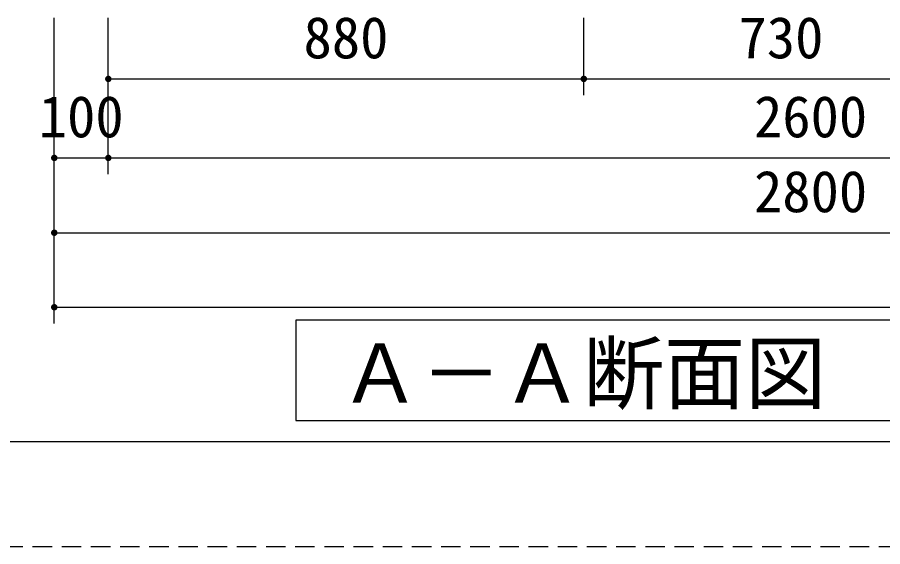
# Model space of a CAD drawing. Units: millimetres, scale not verified. Extents: x -8910 to 8910, y -6308 to 6308.
# Drawn here: x -6142 to -4541, y -5252 to -4271 of the extents above; entities that cross this region are included whole.
import ezdxf
from ezdxf.enums import TextEntityAlignment as Align

# ---------------------------------------------------------------- set-up
doc = ezdxf.new("R2010")
doc.units = ezdxf.units.MM
doc.header["$LTSCALE"] = 30
doc.linetypes.add('DASHED1', pattern=[1.8, 1.2, -0.6])
for name, color, linetype, lineweight in [('0-0_機器', 2, 'Continuous', 25), ('0-1_製作', 5, 'Continuous', 25), ('1-1_Axis_waku', 7, 'Continuous', 25)]:
    doc.layers.add(name, color=color, linetype=linetype, lineweight=lineweight)
doc.styles.add('ＭＳ ゴシック', font='')
doc.styles.get('ＭＳ ゴシック').set_extended_font_data('MS Gothic')

msp = doc.modelspace()

# ---------------------------------------------------------------- linework, layer by layer
at = {"layer": '0-0_機器'}
for p, q in [((-5973.85, -4385.02), (-5093.85, -4385.02)), ((-5093.85, -4385.02), (-4363.85, -4385.02)), ((-6073.85, -4531.35), (-5973.85, -4531.35)), ((-5973.85, -4531.35), (-3373.85, -4531.35)), ((-6073.85, -4838), (-6073.85, -4670)), ((-6073.85, -4670), (-3273.85, -4670)), ((-6073.85, -4808), (-2593.82, -4808))]:
    msp.add_line(p, q, dxfattribs=at)
at = {"layer": '0-0_機器', "color": 3}
msp.add_lwpolyline([(-3597.42, -5018.01), (-3597.42, -4831.7), (-5626.75, -4831.7), (-5626.75, -5018.01)], close=True, dxfattribs=at)
at = {"layer": '0-1_製作', "color": 2}
for p, q in [((-6073.85, -4561.35), (-6073.85, -4271.84)), ((-5973.85, -4415.02), (-5973.85, -4271.84)), ((-5973.85, -4561.35), (-5973.85, -4271.84)), ((-5093.85, -4415.02), (-5093.85, -4271.84)), ((-6073.85, -4700), (-6073.85, -4531.35))]:
    msp.add_line(p, q, dxfattribs=at)
at = {"layer": '0-1_製作'}
for points in [[(-5979.83, -4384.65), (-5973.85, -4385.02), (-5979.85, -4385.02)], [(-5979.85, -4385.02), (-5975.7, -4390.73), (-5979.8, -4385.77)], [(-5979.85, -4385.02), (-5974.97, -4390.92), (-5975.7, -4390.73)], [(-5973.85, -4385.02), (-5974.97, -4390.92), (-5979.85, -4385.02)], [(-5979.74, -4383.9), (-5973.85, -4385.02), (-5979.83, -4384.65)], [(-5979.8, -4385.77), (-5976.4, -4390.45), (-5979.66, -4386.51)], [(-5979.8, -4385.77), (-5975.7, -4390.73), (-5976.4, -4390.45)], [(-5979.55, -4383.17), (-5973.85, -4385.02), (-5979.74, -4383.9)], [(-5979.66, -4386.51), (-5977.06, -4390.09), (-5979.43, -4387.23)], [(-5979.66, -4386.51), (-5976.4, -4390.45), (-5977.06, -4390.09)], [(-5979.28, -4382.47), (-5973.85, -4385.02), (-5979.55, -4383.17)], [(-5979.43, -4387.23), (-5977.67, -4389.65), (-5979.1, -4387.91)], [(-5979.43, -4387.23), (-5977.06, -4390.09), (-5977.67, -4389.65)], [(-5978.91, -4381.81), (-5973.85, -4385.02), (-5979.28, -4382.47)], [(-5979.1, -4387.91), (-5978.22, -4389.13), (-5978.7, -4388.55)], [(-5979.1, -4387.91), (-5977.67, -4389.65), (-5978.22, -4389.13)], [(-5978.47, -4381.2), (-5973.85, -4385.02), (-5978.91, -4381.81)], [(-5977.95, -4380.65), (-5973.85, -4385.02), (-5978.47, -4381.2)], [(-5977.37, -4380.17), (-5973.85, -4385.02), (-5977.95, -4380.65)], [(-5977.37, -4380.17), (-5973.85, -4379.02), (-5973.85, -4385.02)], [(-5976.74, -4379.76), (-5973.85, -4379.02), (-5977.37, -4380.17)], [(-5976.06, -4379.44), (-5973.85, -4379.02), (-5976.74, -4379.76)], [(-5975.34, -4379.21), (-5973.85, -4379.02), (-5976.06, -4379.44)], [(-5974.6, -4379.07), (-5973.85, -4379.02), (-5975.34, -4379.21)], [(-5973.85, -4385.02), (-5974.22, -4391.01), (-5974.97, -4390.92)], [(-5973.85, -4385.02), (-5973.85, -4391.02), (-5974.22, -4391.01)], [(-5973.85, -4379.02), (-5967.85, -4385.02), (-5973.85, -4385.02)], [(-5973.47, -4379.03), (-5967.85, -4385.02), (-5973.85, -4379.02)], [(-5973.85, -4385.02), (-5973.09, -4390.97), (-5973.85, -4391.02)], [(-5973.85, -4385.02), (-5972.35, -4390.83), (-5973.09, -4390.97)], [(-5973.85, -4385.02), (-5971.64, -4390.6), (-5972.35, -4390.83)], [(-5973.85, -4385.02), (-5970.96, -4390.28), (-5971.64, -4390.6)], [(-5973.85, -4385.02), (-5970.32, -4389.88), (-5970.96, -4390.28)], [(-5973.85, -4385.02), (-5969.74, -4389.4), (-5970.32, -4389.88)], [(-5967.85, -4385.02), (-5969.74, -4389.4), (-5973.85, -4385.02)], [(-5972.72, -4379.13), (-5967.85, -4385.02), (-5973.47, -4379.03)], [(-5971.99, -4379.32), (-5967.85, -4385.02), (-5972.72, -4379.13)], [(-5971.99, -4379.32), (-5967.89, -4384.27), (-5967.85, -4385.02)], [(-5971.29, -4379.59), (-5967.89, -4384.27), (-5971.99, -4379.32)], [(-5971.29, -4379.59), (-5968.04, -4383.53), (-5967.89, -4384.27)], [(-5970.63, -4379.96), (-5968.04, -4383.53), (-5971.29, -4379.59)], [(-5970.63, -4379.96), (-5968.27, -4382.81), (-5968.04, -4383.53)], [(-5970.02, -4380.4), (-5968.27, -4382.81), (-5970.63, -4379.96)], [(-5970.02, -4380.4), (-5968.59, -4382.13), (-5968.27, -4382.81)], [(-5969.47, -4380.91), (-5968.59, -4382.13), (-5970.02, -4380.4)], [(-5967.85, -4385.02), (-5969.22, -4388.85), (-5969.74, -4389.4)], [(-5969.47, -4380.91), (-5968.99, -4381.5), (-5968.59, -4382.13)], [(-5967.85, -4385.02), (-5968.78, -4388.24), (-5969.22, -4388.85)], [(-5967.85, -4385.02), (-5968.42, -4387.58), (-5968.78, -4388.24)], [(-5967.85, -4385.02), (-5968.14, -4386.88), (-5968.42, -4387.58)], [(-5967.85, -4385.02), (-5967.95, -4386.15), (-5968.14, -4386.88)], [(-5967.85, -4385.02), (-5967.86, -4385.4), (-5967.95, -4386.15)], [(-5099.84, -4384.65), (-5093.85, -4385.02), (-5099.85, -4385.02)], [(-5099.85, -4385.02), (-5094.97, -4390.92), (-5099.8, -4385.77)], [(-5099.85, -4385.02), (-5094.22, -4391.01), (-5094.97, -4390.92)], [(-5093.85, -4385.02), (-5094.22, -4391.01), (-5099.85, -4385.02)], [(-5099.74, -4383.9), (-5093.85, -4385.02), (-5099.84, -4384.65)], [(-5099.8, -4385.77), (-5095.7, -4390.73), (-5099.66, -4386.51)], [(-5099.8, -4385.77), (-5094.97, -4390.92), (-5095.7, -4390.73)], [(-5099.55, -4383.17), (-5093.85, -4385.02), (-5099.74, -4383.9)], [(-5099.66, -4386.51), (-5096.4, -4390.45), (-5099.43, -4387.23)], [(-5099.66, -4386.51), (-5095.7, -4390.73), (-5096.4, -4390.45)], [(-5099.28, -4382.47), (-5093.85, -4385.02), (-5099.55, -4383.17)], [(-5099.43, -4387.23), (-5097.06, -4390.09), (-5099.11, -4387.91)], [(-5099.43, -4387.23), (-5096.4, -4390.45), (-5097.06, -4390.09)], [(-5098.91, -4381.81), (-5093.85, -4385.02), (-5099.28, -4382.47)], [(-5099.11, -4387.91), (-5097.67, -4389.65), (-5098.7, -4388.55)], [(-5099.11, -4387.91), (-5097.06, -4390.09), (-5097.67, -4389.65)], [(-5098.47, -4381.2), (-5093.85, -4385.02), (-5098.91, -4381.81)], [(-5097.95, -4380.65), (-5093.85, -4385.02), (-5098.47, -4381.2)], [(-5097.37, -4380.17), (-5093.85, -4385.02), (-5097.95, -4380.65)], [(-5097.37, -4380.17), (-5093.85, -4379.02), (-5093.85, -4385.02)], [(-5096.74, -4379.76), (-5093.85, -4379.02), (-5097.37, -4380.17)], [(-5096.06, -4379.44), (-5093.85, -4379.02), (-5096.74, -4379.76)], [(-5095.34, -4379.21), (-5093.85, -4379.02), (-5096.06, -4379.44)], [(-5094.6, -4379.07), (-5093.85, -4379.02), (-5095.34, -4379.21)], [(-5093.85, -4385.02), (-5093.85, -4391.02), (-5094.22, -4391.01)], [(-5093.85, -4379.02), (-5087.85, -4385.02), (-5093.85, -4385.02)], [(-5093.47, -4379.03), (-5087.85, -4385.02), (-5093.85, -4379.02)], [(-5093.85, -4385.02), (-5093.1, -4390.97), (-5093.85, -4391.02)], [(-5093.85, -4385.02), (-5092.36, -4390.83), (-5093.1, -4390.97)], [(-5093.85, -4385.02), (-5091.64, -4390.6), (-5092.36, -4390.83)], [(-5093.85, -4385.02), (-5090.96, -4390.28), (-5091.64, -4390.6)], [(-5093.85, -4385.02), (-5090.32, -4389.88), (-5090.96, -4390.28)], [(-5093.85, -4385.02), (-5089.74, -4389.4), (-5090.32, -4389.88)], [(-5087.85, -4385.02), (-5089.74, -4389.4), (-5093.85, -4385.02)], [(-5092.72, -4379.13), (-5087.85, -4385.02), (-5093.47, -4379.03)], [(-5092.72, -4379.13), (-5087.89, -4384.27), (-5087.85, -4385.02)], [(-5091.99, -4379.32), (-5087.89, -4384.27), (-5092.72, -4379.13)], [(-5091.99, -4379.32), (-5088.04, -4383.53), (-5087.89, -4384.27)], [(-5091.29, -4379.59), (-5088.04, -4383.53), (-5091.99, -4379.32)], [(-5091.29, -4379.59), (-5088.27, -4382.81), (-5088.04, -4383.53)], [(-5090.63, -4379.96), (-5088.27, -4382.81), (-5091.29, -4379.59)], [(-5090.63, -4379.96), (-5088.59, -4382.13), (-5088.27, -4382.81)], [(-5090.02, -4380.4), (-5088.59, -4382.13), (-5090.63, -4379.96)], [(-5090.02, -4380.4), (-5088.99, -4381.5), (-5088.59, -4382.13)], [(-5089.47, -4380.91), (-5088.99, -4381.5), (-5090.02, -4380.4)], [(-5087.85, -4385.02), (-5089.22, -4388.85), (-5089.74, -4389.4)], [(-5087.85, -4385.02), (-5088.78, -4388.24), (-5089.22, -4388.85)], [(-5087.85, -4385.02), (-5088.42, -4387.58), (-5088.78, -4388.24)], [(-5087.85, -4385.02), (-5088.14, -4386.88), (-5088.42, -4387.58)], [(-5087.85, -4385.02), (-5087.95, -4386.15), (-5088.14, -4386.88)], [(-5087.85, -4385.02), (-5087.86, -4385.4), (-5087.95, -4386.15)], [(-5098.7, -4388.55), (-5097.67, -4389.65), (-5098.22, -4389.13)], [(-6079.84, -4530.97), (-6073.85, -4531.35), (-6079.85, -4531.35)], [(-6079.85, -4531.35), (-6075.7, -4537.05), (-6079.8, -4532.1)], [(-6079.85, -4531.35), (-6074.97, -4537.24), (-6075.7, -4537.05)], [(-6073.85, -4531.35), (-6074.97, -4537.24), (-6079.85, -4531.35)], [(-6079.74, -4530.22), (-6073.85, -4531.35), (-6079.84, -4530.97)], [(-6079.8, -4532.1), (-6076.4, -4536.78), (-6079.66, -4532.84)], [(-6079.8, -4532.1), (-6075.7, -4537.05), (-6076.4, -4536.78)], [(-6079.55, -4529.49), (-6073.85, -4531.35), (-6079.74, -4530.22)], [(-6079.28, -4528.79), (-6073.85, -4531.35), (-6079.55, -4529.49)], [(-6078.91, -4528.13), (-6073.85, -4531.35), (-6079.28, -4528.79)], [(-6078.47, -4527.52), (-6073.85, -4531.35), (-6078.91, -4528.13)], [(-6077.96, -4526.97), (-6073.85, -4531.35), (-6078.47, -4527.52)], [(-6077.38, -4526.49), (-6073.85, -4531.35), (-6077.96, -4526.97)], [(-6077.38, -4526.49), (-6073.85, -4525.35), (-6073.85, -4531.35)], [(-6076.74, -4526.09), (-6073.85, -4525.35), (-6077.38, -4526.49)], [(-6076.06, -4525.77), (-6073.85, -4525.35), (-6076.74, -4526.09)], [(-6075.34, -4525.54), (-6073.85, -4525.35), (-6076.06, -4525.77)], [(-6074.6, -4525.39), (-6073.85, -4525.35), (-6075.34, -4525.54)], [(-6073.85, -4531.35), (-6074.23, -4537.33), (-6074.97, -4537.24)], [(-6073.85, -4531.35), (-6073.85, -4537.35), (-6074.23, -4537.33)], [(-6073.85, -4525.35), (-6067.85, -4531.35), (-6073.85, -4531.35)], [(-6073.47, -4525.36), (-6067.85, -4531.35), (-6073.85, -4525.35)], [(-6073.85, -4531.35), (-6073.1, -4537.3), (-6073.85, -4537.35)], [(-6073.85, -4531.35), (-6072.36, -4537.16), (-6073.1, -4537.3)], [(-6073.85, -4531.35), (-6071.64, -4536.93), (-6072.36, -4537.16)], [(-6073.85, -4531.35), (-6070.96, -4536.6), (-6071.64, -4536.93)], [(-6073.85, -4531.35), (-6070.32, -4536.2), (-6070.96, -4536.6)], [(-6073.85, -4531.35), (-6069.74, -4535.72), (-6070.32, -4536.2)], [(-6067.85, -4531.35), (-6069.74, -4535.72), (-6073.85, -4531.35)], [(-6072.72, -4525.45), (-6067.85, -4531.35), (-6073.47, -4525.36)], [(-6071.99, -4525.64), (-6067.85, -4531.35), (-6072.72, -4525.45)], [(-6071.99, -4525.64), (-6067.9, -4530.59), (-6067.85, -4531.35)], [(-6071.29, -4525.92), (-6067.9, -4530.59), (-6071.99, -4525.64)], [(-6071.29, -4525.92), (-6068.04, -4529.85), (-6067.9, -4530.59)], [(-6070.63, -4526.28), (-6068.04, -4529.85), (-6071.29, -4525.92)], [(-6070.63, -4526.28), (-6068.27, -4529.14), (-6068.04, -4529.85)], [(-6070.02, -4526.72), (-6068.27, -4529.14), (-6070.63, -4526.28)], [(-6070.02, -4526.72), (-6068.59, -4528.46), (-6068.27, -4529.14)], [(-6069.47, -4527.24), (-6068.59, -4528.46), (-6070.02, -4526.72)], [(-6067.85, -4531.35), (-6069.23, -4535.17), (-6069.74, -4535.72)], [(-6069.47, -4527.24), (-6068.99, -4527.82), (-6068.59, -4528.46)], [(-6067.85, -4531.35), (-6068.78, -4534.56), (-6069.23, -4535.17)], [(-6067.85, -4531.35), (-6068.42, -4533.9), (-6068.78, -4534.56)], [(-6067.85, -4531.35), (-6068.14, -4533.2), (-6068.42, -4533.9)], [(-6067.85, -4531.35), (-6067.95, -4532.47), (-6068.14, -4533.2)], [(-6067.85, -4531.35), (-6067.86, -4531.72), (-6067.95, -4532.47)], [(-5979.83, -4530.97), (-5973.85, -4531.35), (-5979.85, -4531.35)], [(-5979.85, -4531.35), (-5975.7, -4537.05), (-5979.8, -4532.1)], [(-5979.85, -4531.35), (-5974.97, -4537.24), (-5975.7, -4537.05)], [(-5973.85, -4531.35), (-5974.97, -4537.24), (-5979.85, -4531.35)], [(-5979.74, -4530.22), (-5973.85, -4531.35), (-5979.83, -4530.97)], [(-5979.8, -4532.1), (-5976.4, -4536.78), (-5979.66, -4532.84)], [(-5979.8, -4532.1), (-5975.7, -4537.05), (-5976.4, -4536.78)], [(-5979.55, -4529.49), (-5973.85, -4531.35), (-5979.74, -4530.22)], [(-5979.28, -4528.79), (-5973.85, -4531.35), (-5979.55, -4529.49)], [(-5978.91, -4528.13), (-5973.85, -4531.35), (-5979.28, -4528.79)], [(-5978.47, -4527.52), (-5973.85, -4531.35), (-5978.91, -4528.13)], [(-5977.95, -4526.97), (-5973.85, -4531.35), (-5978.47, -4527.52)], [(-5977.37, -4526.49), (-5973.85, -4531.35), (-5977.95, -4526.97)], [(-5977.37, -4526.49), (-5973.85, -4525.35), (-5973.85, -4531.35)], [(-5976.74, -4526.09), (-5973.85, -4525.35), (-5977.37, -4526.49)], [(-5976.06, -4525.77), (-5973.85, -4525.35), (-5976.74, -4526.09)], [(-5975.34, -4525.54), (-5973.85, -4525.35), (-5976.06, -4525.77)], [(-5974.6, -4525.39), (-5973.85, -4525.35), (-5975.34, -4525.54)], [(-5973.85, -4531.35), (-5974.22, -4537.33), (-5974.97, -4537.24)], [(-5973.85, -4531.35), (-5973.85, -4537.35), (-5974.22, -4537.33)], [(-5973.85, -4525.35), (-5967.85, -4531.35), (-5973.85, -4531.35)], [(-5973.47, -4525.36), (-5967.85, -4531.35), (-5973.85, -4525.35)], [(-5973.85, -4531.35), (-5973.09, -4537.3), (-5973.85, -4537.35)], [(-5973.85, -4531.35), (-5972.35, -4537.16), (-5973.09, -4537.3)], [(-5973.85, -4531.35), (-5971.64, -4536.93), (-5972.35, -4537.16)], [(-5973.85, -4531.35), (-5970.96, -4536.6), (-5971.64, -4536.93)], [(-5973.85, -4531.35), (-5970.32, -4536.2), (-5970.96, -4536.6)], [(-5973.85, -4531.35), (-5969.74, -4535.72), (-5970.32, -4536.2)], [(-5967.85, -4531.35), (-5969.74, -4535.72), (-5973.85, -4531.35)], [(-5972.72, -4525.45), (-5967.85, -4531.35), (-5973.47, -4525.36)], [(-5971.99, -4525.64), (-5967.85, -4531.35), (-5972.72, -4525.45)], [(-5971.99, -4525.64), (-5967.89, -4530.59), (-5967.85, -4531.35)], [(-5971.29, -4525.92), (-5967.89, -4530.59), (-5971.99, -4525.64)], [(-5971.29, -4525.92), (-5968.04, -4529.85), (-5967.89, -4530.59)], [(-5970.63, -4526.28), (-5968.04, -4529.85), (-5971.29, -4525.92)], [(-5970.63, -4526.28), (-5968.27, -4529.14), (-5968.04, -4529.85)], [(-5970.02, -4526.72), (-5968.27, -4529.14), (-5970.63, -4526.28)], [(-5970.02, -4526.72), (-5968.59, -4528.46), (-5968.27, -4529.14)], [(-5969.47, -4527.24), (-5968.59, -4528.46), (-5970.02, -4526.72)], [(-5967.85, -4531.35), (-5969.22, -4535.17), (-5969.74, -4535.72)], [(-5969.47, -4527.24), (-5968.99, -4527.82), (-5968.59, -4528.46)], [(-5967.85, -4531.35), (-5968.78, -4534.56), (-5969.22, -4535.17)], [(-5967.85, -4531.35), (-5968.42, -4533.9), (-5968.78, -4534.56)], [(-5967.85, -4531.35), (-5968.14, -4533.2), (-5968.42, -4533.9)], [(-5967.85, -4531.35), (-5967.95, -4532.47), (-5968.14, -4533.2)], [(-5967.85, -4531.35), (-5967.86, -4531.72), (-5967.95, -4532.47)], [(-6079.66, -4532.84), (-6077.06, -4536.41), (-6079.43, -4533.56)], [(-6079.66, -4532.84), (-6076.4, -4536.78), (-6077.06, -4536.41)], [(-6079.43, -4533.56), (-6077.67, -4535.97), (-6079.11, -4534.24)], [(-6079.43, -4533.56), (-6077.06, -4536.41), (-6077.67, -4535.97)], [(-6079.11, -4534.24), (-6078.22, -4535.45), (-6078.7, -4534.87)], [(-6079.11, -4534.24), (-6077.67, -4535.97), (-6078.22, -4535.45)], [(-5979.66, -4532.84), (-5977.06, -4536.41), (-5979.43, -4533.56)], [(-5979.66, -4532.84), (-5976.4, -4536.78), (-5977.06, -4536.41)], [(-5979.43, -4533.56), (-5977.67, -4535.97), (-5979.1, -4534.24)], [(-5979.43, -4533.56), (-5977.06, -4536.41), (-5977.67, -4535.97)], [(-5979.1, -4534.24), (-5978.22, -4535.45), (-5978.7, -4534.87)], [(-5979.1, -4534.24), (-5977.67, -4535.97), (-5978.22, -4535.45)], [(-6079.84, -4669.62), (-6073.85, -4670), (-6079.85, -4670)], [(-6079.85, -4670), (-6075.7, -4675.71), (-6079.8, -4670.75)], [(-6079.85, -4670), (-6074.97, -4675.89), (-6075.7, -4675.71)], [(-6073.85, -4670), (-6074.97, -4675.89), (-6079.85, -4670)], [(-6079.74, -4668.88), (-6073.85, -4670), (-6079.84, -4669.62)], [(-6079.8, -4670.75), (-6076.4, -4675.43), (-6079.66, -4671.49)], [(-6079.8, -4670.75), (-6075.7, -4675.71), (-6076.4, -4675.43)], [(-6079.55, -4668.15), (-6073.85, -4670), (-6079.74, -4668.88)], [(-6079.66, -4671.49), (-6077.06, -4675.07), (-6079.43, -4672.21)], [(-6079.66, -4671.49), (-6076.4, -4675.43), (-6077.06, -4675.07)], [(-6079.28, -4667.44), (-6073.85, -4670), (-6079.55, -4668.15)], [(-6079.43, -4672.21), (-6077.67, -4674.62), (-6079.11, -4672.89)], [(-6079.43, -4672.21), (-6077.06, -4675.07), (-6077.67, -4674.62)], [(-6078.91, -4666.78), (-6073.85, -4670), (-6079.28, -4667.44)], [(-6079.11, -4672.89), (-6078.22, -4674.11), (-6078.7, -4673.53)], [(-6079.11, -4672.89), (-6077.67, -4674.62), (-6078.22, -4674.11)], [(-6078.47, -4666.17), (-6073.85, -4670), (-6078.91, -4666.78)], [(-6077.96, -4665.63), (-6073.85, -4670), (-6078.47, -4666.17)], [(-6077.38, -4665.15), (-6073.85, -4670), (-6077.96, -4665.63)], [(-6077.38, -4665.15), (-6073.85, -4664), (-6073.85, -4670)], [(-6076.74, -4664.74), (-6073.85, -4664), (-6077.38, -4665.15)], [(-6076.06, -4664.42), (-6073.85, -4664), (-6076.74, -4664.74)], [(-6075.34, -4664.19), (-6073.85, -4664), (-6076.06, -4664.42)], [(-6074.6, -4664.05), (-6073.85, -4664), (-6075.34, -4664.19)], [(-6073.85, -4670), (-6074.23, -4675.99), (-6074.97, -4675.89)], [(-6073.85, -4670), (-6073.85, -4676), (-6074.23, -4675.99)], [(-6073.85, -4664), (-6067.85, -4670), (-6073.85, -4670)], [(-6073.47, -4664.01), (-6067.85, -4670), (-6073.85, -4664)], [(-6073.85, -4670), (-6073.1, -4675.95), (-6073.85, -4676)], [(-6073.85, -4670), (-6072.36, -4675.81), (-6073.1, -4675.95)], [(-6073.85, -4670), (-6071.64, -4675.58), (-6072.36, -4675.81)], [(-6073.85, -4670), (-6070.96, -4675.26), (-6071.64, -4675.58)], [(-6073.85, -4670), (-6070.32, -4674.85), (-6070.96, -4675.26)], [(-6073.85, -4670), (-6069.74, -4674.37), (-6070.32, -4674.85)], [(-6067.85, -4670), (-6069.74, -4674.37), (-6073.85, -4670)], [(-6072.72, -4664.11), (-6067.85, -4670), (-6073.47, -4664.01)], [(-6071.99, -4664.29), (-6067.85, -4670), (-6072.72, -4664.11)], [(-6071.99, -4664.29), (-6067.9, -4669.25), (-6067.85, -4670)], [(-6071.29, -4664.57), (-6067.9, -4669.25), (-6071.99, -4664.29)], [(-6071.29, -4664.57), (-6068.04, -4668.51), (-6067.9, -4669.25)], [(-6070.63, -4664.93), (-6068.04, -4668.51), (-6071.29, -4664.57)], [(-6070.63, -4664.93), (-6068.27, -4667.79), (-6068.04, -4668.51)], [(-6070.02, -4665.38), (-6068.27, -4667.79), (-6070.63, -4664.93)], [(-6070.02, -4665.38), (-6068.59, -4667.11), (-6068.27, -4667.79)], [(-6069.47, -4665.89), (-6068.59, -4667.11), (-6070.02, -4665.38)], [(-6067.85, -4670), (-6069.23, -4673.82), (-6069.74, -4674.37)], [(-6069.47, -4665.89), (-6068.99, -4666.47), (-6068.59, -4667.11)], [(-6067.85, -4670), (-6068.78, -4673.21), (-6069.23, -4673.82)], [(-6067.85, -4670), (-6068.42, -4672.55), (-6068.78, -4673.21)], [(-6067.85, -4670), (-6068.14, -4671.85), (-6068.42, -4672.55)], [(-6067.85, -4670), (-6067.95, -4671.12), (-6068.14, -4671.85)], [(-6067.85, -4670), (-6067.86, -4670.38), (-6067.95, -4671.12)], [(-6078.47, -4804.17), (-6073.85, -4808), (-6078.91, -4804.78)], [(-6077.96, -4803.62), (-6073.85, -4808), (-6078.47, -4804.17)], [(-6077.38, -4803.14), (-6073.85, -4808), (-6077.96, -4803.62)], [(-6077.38, -4803.14), (-6073.85, -4802), (-6073.85, -4808)], [(-6076.74, -4802.74), (-6073.85, -4802), (-6077.38, -4803.14)], [(-6076.06, -4802.42), (-6073.85, -4802), (-6076.74, -4802.74)], [(-6075.34, -4802.19), (-6073.85, -4802), (-6076.06, -4802.42)], [(-6074.6, -4802.04), (-6073.85, -4802), (-6075.34, -4802.19)], [(-6073.85, -4802), (-6067.85, -4808), (-6073.85, -4808)], [(-6073.47, -4802.01), (-6067.85, -4808), (-6073.85, -4802)], [(-6072.72, -4802.1), (-6067.85, -4808), (-6073.47, -4802.01)], [(-6071.99, -4802.29), (-6067.85, -4808), (-6072.72, -4802.1)], [(-6071.99, -4802.29), (-6067.9, -4807.25), (-6067.85, -4808)], [(-6071.29, -4802.57), (-6067.9, -4807.25), (-6071.99, -4802.29)], [(-6071.29, -4802.57), (-6068.04, -4806.51), (-6067.9, -4807.25)], [(-6070.63, -4802.93), (-6068.04, -4806.51), (-6071.29, -4802.57)], [(-6070.63, -4802.93), (-6068.27, -4805.79), (-6068.04, -4806.51)], [(-6070.02, -4803.37), (-6068.27, -4805.79), (-6070.63, -4802.93)], [(-6070.02, -4803.37), (-6068.59, -4805.11), (-6068.27, -4805.79)], [(-6069.47, -4803.89), (-6068.59, -4805.11), (-6070.02, -4803.37)], [(-6069.47, -4803.89), (-6068.99, -4804.47), (-6068.59, -4805.11)], [(-6079.84, -4807.62), (-6073.85, -4808), (-6079.85, -4808)], [(-6079.85, -4808), (-6075.7, -4813.7), (-6079.8, -4808.75)], [(-6079.85, -4808), (-6074.97, -4813.89), (-6075.7, -4813.7)], [(-6073.85, -4808), (-6074.97, -4813.89), (-6079.85, -4808)], [(-6079.74, -4806.87), (-6073.85, -4808), (-6079.84, -4807.62)], [(-6079.8, -4808.75), (-6076.4, -4813.43), (-6079.66, -4809.49)], [(-6079.8, -4808.75), (-6075.7, -4813.7), (-6076.4, -4813.43)], [(-6079.55, -4806.14), (-6073.85, -4808), (-6079.74, -4806.87)], [(-6079.66, -4809.49), (-6077.06, -4813.06), (-6079.43, -4810.21)], [(-6079.66, -4809.49), (-6076.4, -4813.43), (-6077.06, -4813.06)], [(-6079.28, -4805.44), (-6073.85, -4808), (-6079.55, -4806.14)], [(-6079.43, -4810.21), (-6077.67, -4812.62), (-6079.11, -4810.89)], [(-6079.43, -4810.21), (-6077.06, -4813.06), (-6077.67, -4812.62)], [(-6078.91, -4804.78), (-6073.85, -4808), (-6079.28, -4805.44)], [(-6079.11, -4810.89), (-6078.22, -4812.1), (-6078.7, -4811.52)], [(-6079.11, -4810.89), (-6077.67, -4812.62), (-6078.22, -4812.1)], [(-6073.85, -4808), (-6074.23, -4813.99), (-6074.97, -4813.89)], [(-6073.85, -4808), (-6073.85, -4814), (-6074.23, -4813.99)], [(-6073.85, -4808), (-6073.1, -4813.95), (-6073.85, -4814)], [(-6073.85, -4808), (-6072.36, -4813.81), (-6073.1, -4813.95)], [(-6073.85, -4808), (-6071.64, -4813.58), (-6072.36, -4813.81)], [(-6073.85, -4808), (-6070.96, -4813.26), (-6071.64, -4813.58)], [(-6073.85, -4808), (-6070.32, -4812.85), (-6070.96, -4813.26)], [(-6073.85, -4808), (-6069.74, -4812.37), (-6070.32, -4812.85)], [(-6067.85, -4808), (-6069.74, -4812.37), (-6073.85, -4808)], [(-6067.85, -4808), (-6069.23, -4811.82), (-6069.74, -4812.37)], [(-6067.85, -4808), (-6068.78, -4811.21), (-6069.23, -4811.82)], [(-6067.85, -4808), (-6068.42, -4810.55), (-6068.78, -4811.21)], [(-6067.85, -4808), (-6068.14, -4809.85), (-6068.42, -4810.55)], [(-6067.85, -4808), (-6067.95, -4809.12), (-6068.14, -4809.85)], [(-6067.85, -4808), (-6067.86, -4808.37), (-6067.95, -4809.12)]]:
    msp.add_solid(points, dxfattribs=at)
at = {"layer": '1-1_Axis_waku'}
msp.add_line((-7770, -5056.5), (8400, -5056.5), dxfattribs=at)
at = {"layer": '1-1_Axis_waku', "linetype": 'DASHED1'}
msp.add_line((240, -5251.5), (-7770, -5251.5), dxfattribs=at)

# ---------------------------------------------------------------- texts
at = {"layer": '0-0_機器', "color": 4, "style": 'ＭＳ ゴシック'}
for s, height, p in [('880', 76.98, (-5612.6, -4370.02)), ('730', 76.98, (-4807.6, -4370.02)), ('100', 76.98, (-6102.6, -4516.35)), ('2600', 76.98, (-4778.85, -4516.35)), ('2800', 76.98, (-4778.85, -4655)), ('Ａ－Ａ断面図', 110, (-5545.5, -5017.98))]:
    msp.add_text(s, height=height, dxfattribs=at).set_placement(p, align=Align.BOTTOM_LEFT)

doc.saveas('drawing.dxf')
